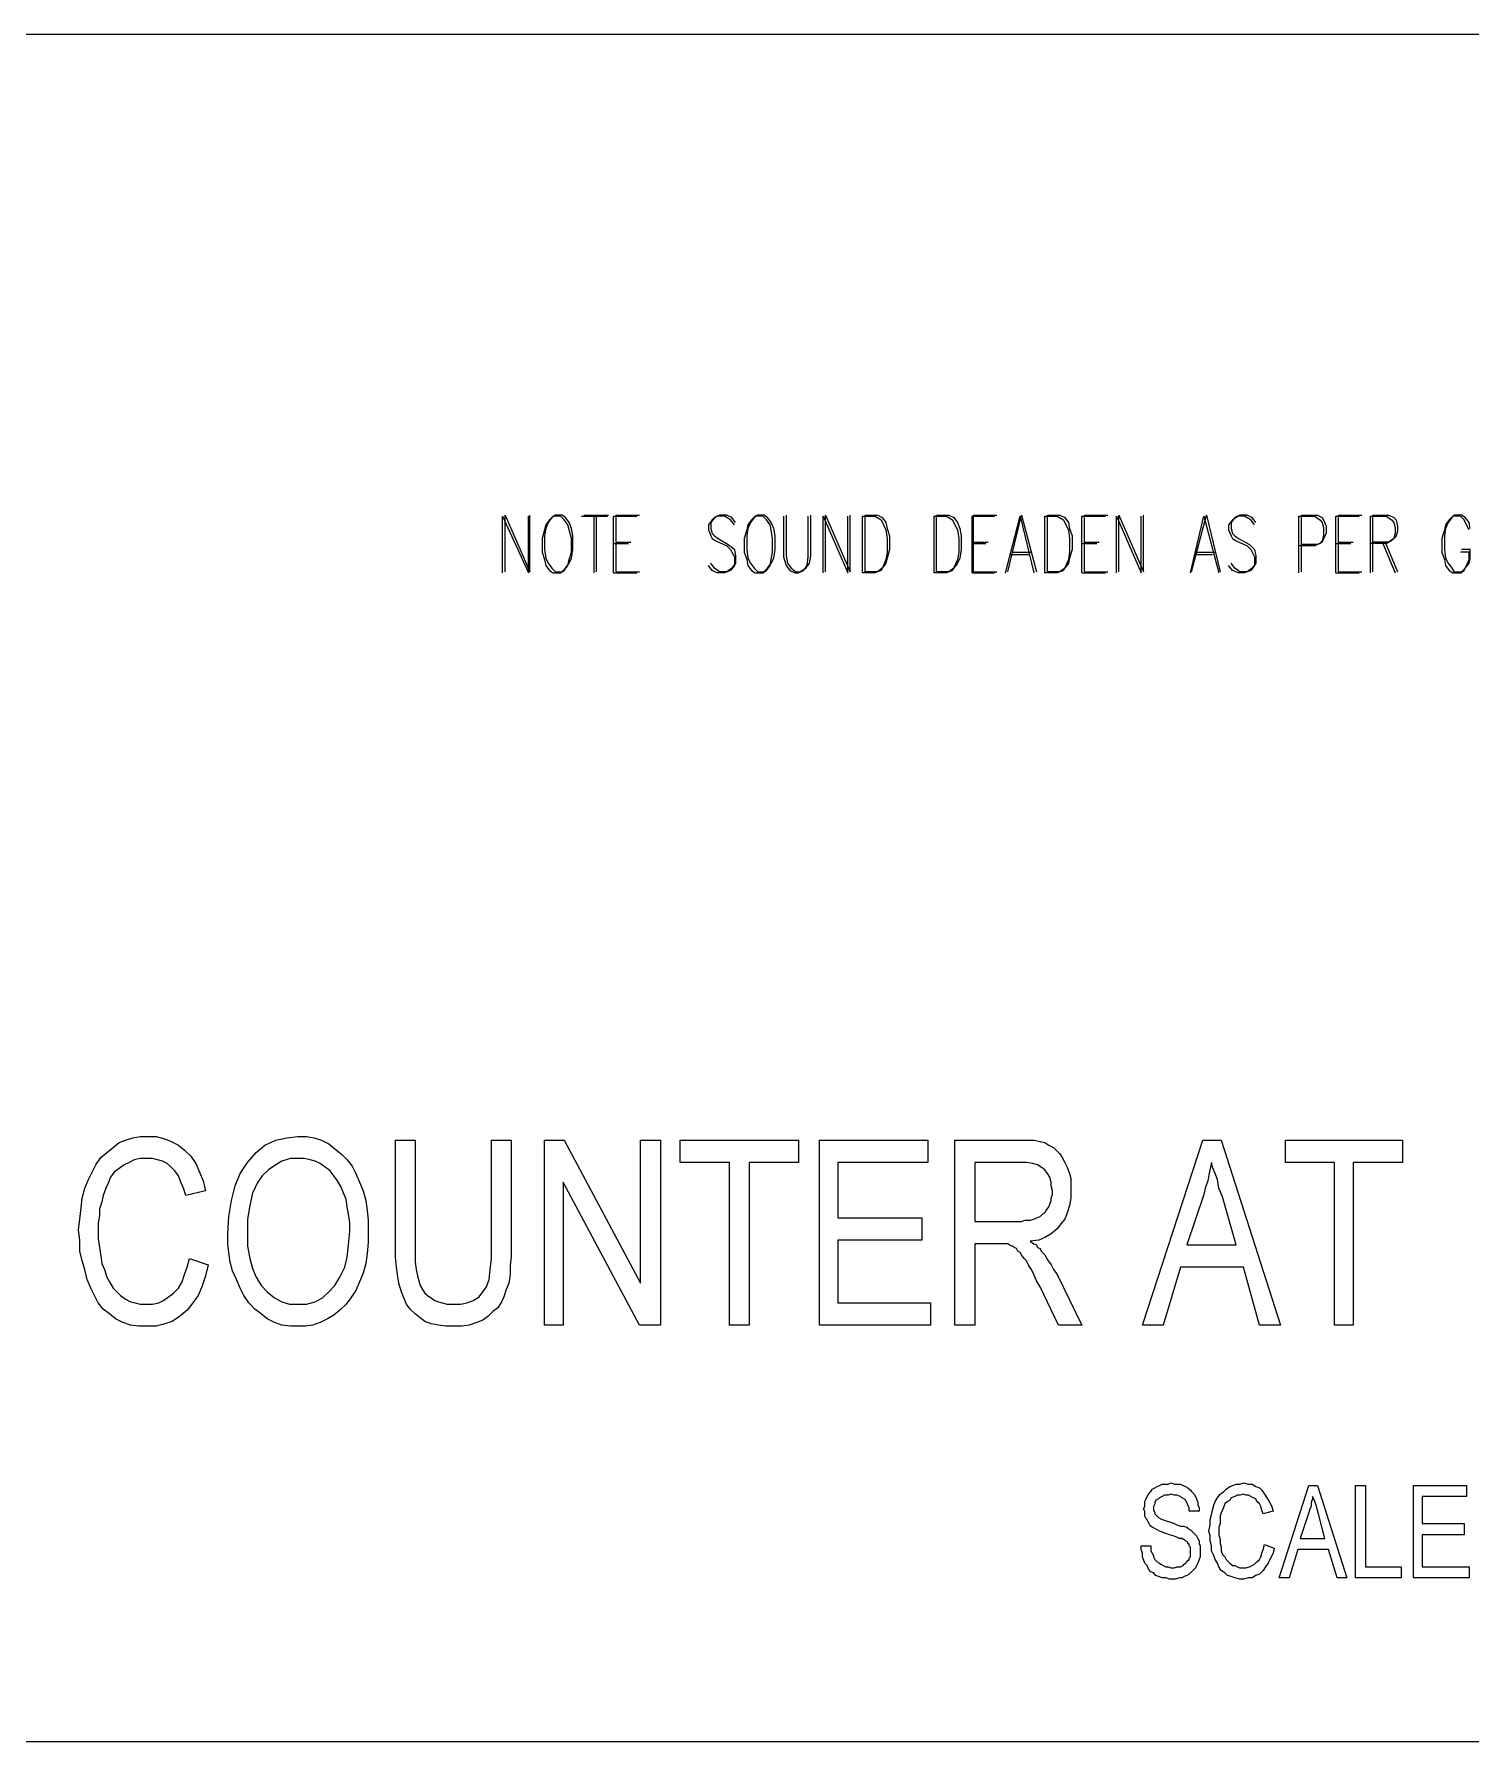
# Model space of a CAD drawing. Header units: metres. Extents: x 14 to 601, y -779 to -12.
# Drawn here: x 161.3 to 301.2, y -778.8 to -612.6 of the extents above; entities that cross this region are included whole.
import ezdxf

# ---------------------------------------------------------------- set-up
doc = ezdxf.new("R2010")
doc.units = ezdxf.units.M

msp = doc.modelspace()

# ---------------------------------------------------------------- linework, layer by layer
for p, q in [((84.4, -612.56), (539.92, -612.56)), ((206.92, -665), (206.92, -659.48)), ((206.92, -659.48), (209.44, -665)), ((207.16, -664.88), (207.16, -659.36)), ((207.16, -659.36), (209.56, -664.88)), ((209.44, -665), (209.44, -659.48)), ((209.56, -664.88), (209.56, -659.36)), ((211.72, -659.6), (211.36, -660.08)), ((211.84, -659.48), (211.48, -659.84)), ((212.08, -659.36), (211.72, -659.6)), ((212.56, -659.48), (211.84, -659.48)), ((212.68, -659.36), (212.08, -659.36)), ((212.92, -659.84), (212.56, -659.48)), ((213.04, -659.6), (212.68, -659.36)), ((213.4, -660.08), (213.04, -659.6)), ((214.6, -659.48), (217.12, -659.48)), ((214.84, -659.36), (217.24, -659.36)), ((215.8, -659.48), (215.8, -665)), ((216.04, -659.36), (216.04, -664.88)), ((217.72, -665), (217.72, -659.48)), ((217.72, -659.48), (220, -659.48)), ((217.96, -664.88), (217.96, -659.36)), ((217.96, -659.36), (220.24, -659.36)), ((227.56, -659.6), (227.2, -660.08)), ((227.8, -659.48), (227.32, -659.84)), ((228.04, -659.36), (227.56, -659.6)), ((228.52, -659.48), (227.8, -659.48)), ((228.76, -659.36), (228.04, -659.36)), ((229.12, -659.84), (228.52, -659.48)), ((229.24, -659.6), (228.76, -659.36)), ((229.6, -660.08), (229.24, -659.6)), ((231.4, -659.6), (231.04, -660.08)), ((231.52, -659.48), (231.16, -659.84)), ((231.76, -659.36), (231.4, -659.6)), ((232.24, -659.48), (231.52, -659.48)), ((232.36, -659.36), (231.76, -659.36)), ((232.6, -659.84), (232.24, -659.48)), ((232.72, -659.6), (232.36, -659.36)), ((233.08, -660.08), (232.72, -659.6)), ((234.28, -659.48), (234.28, -663.44)), ((234.52, -659.36), (234.52, -663.32)), ((236.68, -663.44), (236.68, -659.48)), ((236.92, -663.32), (236.92, -659.36)), ((238.12, -665), (238.12, -659.48)), ((238.12, -659.48), (240.52, -665)), ((238.36, -664.88), (238.36, -659.36)), ((238.36, -659.36), (240.76, -664.88)), ((240.52, -665), (240.52, -659.48)), ((240.76, -664.88), (240.76, -659.36)), ((241.96, -665), (241.96, -659.48)), ((241.96, -659.48), (243.16, -659.48)), ((242.2, -664.88), (242.2, -659.36)), ((242.2, -659.36), (243.4, -659.36)), ((243.16, -659.48), (243.76, -659.84)), ((243.4, -659.36), (243.88, -659.6)), ((243.88, -659.6), (244.24, -660.08)), ((248.92, -665), (248.92, -659.48)), ((248.92, -659.48), (250.12, -659.48)), ((249.16, -664.88), (249.16, -659.36)), ((249.16, -659.36), (250.36, -659.36)), ((250.12, -659.48), (250.72, -659.84)), ((250.36, -659.36), (250.84, -659.6)), ((250.84, -659.6), (251.2, -660.08)), ((252.64, -665), (252.64, -659.48)), ((252.64, -659.48), (254.8, -659.48)), ((252.76, -664.88), (252.76, -659.36)), ((252.76, -659.36), (255.04, -659.36)), ((255.88, -665), (257.32, -659.48)), ((256.12, -664.88), (257.44, -659.36)), ((257.32, -659.48), (258.64, -665)), ((257.44, -659.36), (258.88, -664.88)), ((259.72, -665), (259.72, -659.48)), ((259.72, -659.48), (260.92, -659.48)), ((259.96, -664.88), (259.96, -659.36)), ((259.96, -659.36), (261.16, -659.36)), ((260.92, -659.48), (261.52, -659.84)), ((261.16, -659.36), (261.64, -659.6)), ((261.64, -659.6), (262, -660.08)), ((263.32, -665), (263.32, -659.48)), ((263.32, -659.48), (265.6, -659.48)), ((263.56, -664.88), (263.56, -659.36)), ((263.56, -659.36), (265.84, -659.36)), ((266.68, -665), (266.68, -659.48)), ((266.68, -659.48), (269.08, -665)), ((266.92, -664.88), (266.92, -659.36)), ((266.92, -659.36), (269.32, -664.88)), ((269.08, -665), (269.08, -659.48)), ((269.32, -664.88), (269.32, -659.36)), ((273.88, -665), (275.2, -659.48)), ((274, -664.88), (275.44, -659.36)), ((275.2, -659.48), (276.64, -665)), ((275.44, -659.36), (276.76, -664.88)), ((278.2, -659.6), (277.84, -660.08)), ((278.56, -659.48), (277.96, -659.84)), ((278.68, -659.36), (278.2, -659.6)), ((279.16, -659.48), (278.56, -659.48)), ((279.4, -659.36), (278.68, -659.36)), ((279.76, -659.84), (279.16, -659.48)), ((279.88, -659.6), (279.4, -659.36)), ((280.24, -660.08), (279.88, -659.6)), ((284.44, -665), (284.44, -659.48)), ((284.44, -659.48), (286, -659.48)), ((284.68, -664.88), (284.68, -659.36)), ((284.68, -659.36), (286.24, -659.36)), ((286, -659.48), (286.48, -659.84)), ((286.24, -659.36), (286.72, -659.6)), ((286.72, -659.6), (286.84, -659.84)), ((288.04, -665), (288.04, -659.48)), ((288.04, -659.48), (290.32, -659.48)), ((288.28, -664.88), (288.28, -659.36)), ((288.28, -659.36), (290.56, -659.36)), ((291.4, -665), (291.4, -659.48)), ((291.4, -659.48), (292.96, -659.48)), ((291.64, -664.88), (291.64, -659.36)), ((291.64, -659.36), (293.2, -659.36)), ((292.96, -659.48), (293.44, -659.84)), ((293.2, -659.36), (293.68, -659.6)), ((293.68, -659.6), (293.92, -659.84)), ((299.32, -659.6), (298.96, -660.08)), ((299.44, -659.48), (299.08, -659.84)), ((299.56, -659.36), (299.32, -659.6)), ((300.16, -659.48), (299.44, -659.48)), ((300.28, -659.36), (299.56, -659.36)), ((300.52, -659.84), (300.16, -659.48)), ((300.64, -659.6), (300.28, -659.36)), ((301, -660.08), (300.64, -659.6)), ((211, -660.8), (210.76, -661.64)), ((211.12, -660.32), (211, -660.8)), ((211.12, -660.68), (211, -661.4)), ((211, -661.4), (211, -662.72)), ((211.48, -659.84), (211.12, -660.32)), ((211.36, -660.08), (211.12, -660.68)), ((213.28, -660.32), (212.92, -659.84)), ((213.4, -660.8), (213.28, -660.32)), ((213.64, -660.68), (213.4, -660.08)), ((213.64, -661.64), (213.4, -660.8)), ((213.76, -661.4), (213.64, -660.68)), ((213.76, -662.72), (213.76, -661.4)), ((227.32, -659.84), (226.96, -660.32)), ((226.96, -660.32), (226.96, -660.8)), ((226.96, -660.8), (227.2, -661.4)), ((227.2, -660.08), (227.2, -660.68)), ((227.2, -660.68), (227.32, -661.16)), ((227.2, -661.4), (227.32, -661.64)), ((227.32, -661.16), (227.56, -661.4)), ((227.56, -661.4), (227.92, -661.64)), ((229.48, -660.32), (229.12, -659.84)), ((230.68, -660.8), (230.44, -661.64)), ((230.8, -660.32), (230.68, -660.8)), ((230.8, -660.68), (230.68, -661.4)), ((230.68, -661.4), (230.68, -662.72)), ((231.16, -659.84), (230.8, -660.32)), ((231.04, -660.08), (230.8, -660.68)), ((232.96, -660.32), (232.6, -659.84)), ((233.08, -660.8), (232.96, -660.32)), ((233.32, -660.68), (233.08, -660.08)), ((233.2, -661.64), (233.08, -660.8)), ((233.44, -661.4), (233.32, -660.68)), ((233.44, -662.72), (233.44, -661.4)), ((243.76, -659.84), (244, -660.32)), ((244, -660.32), (244.24, -660.8)), ((244.24, -660.08), (244.36, -660.68)), ((244.24, -660.8), (244.36, -661.64)), ((244.36, -660.68), (244.6, -661.4)), ((244.6, -661.4), (244.6, -662.72)), ((250.72, -659.84), (250.96, -660.32)), ((250.96, -660.32), (251.2, -660.8)), ((251.2, -660.08), (251.44, -660.68)), ((251.2, -660.8), (251.32, -661.64)), ((251.44, -660.68), (251.56, -661.4)), ((251.56, -661.4), (251.56, -662.72)), ((261.52, -659.84), (261.76, -660.32)), ((261.76, -660.32), (262, -660.8)), ((262, -660.08), (262.12, -660.68)), ((262, -660.8), (262.12, -661.64)), ((262.12, -660.68), (262.36, -661.4)), ((262.36, -661.4), (262.36, -662.72)), ((277.96, -659.84), (277.6, -660.32)), ((277.6, -660.32), (277.6, -660.8)), ((277.6, -660.8), (277.84, -661.4)), ((277.84, -660.08), (277.84, -660.68)), ((277.84, -660.68), (277.96, -661.16)), ((277.84, -661.4), (277.96, -661.64)), ((277.96, -661.16), (278.2, -661.4)), ((278.2, -661.4), (278.56, -661.64)), ((280.12, -660.32), (279.76, -659.84)), ((286.48, -659.84), (286.72, -660.08)), ((286.72, -660.08), (286.84, -660.56)), ((286.84, -661.4), (286.72, -661.88)), ((286.84, -659.84), (287.08, -660.44)), ((286.84, -660.56), (286.84, -661.4)), ((287.08, -661.16), (286.84, -661.64)), ((287.08, -660.44), (287.08, -661.16)), ((293.44, -659.84), (293.68, -660.08)), ((293.68, -660.08), (293.8, -660.56)), ((293.8, -661.16), (293.68, -661.64)), ((293.92, -661.4), (293.68, -661.64)), ((293.8, -660.56), (293.8, -661.16)), ((293.92, -659.84), (294.04, -660.44)), ((294.04, -660.92), (293.92, -661.4)), ((294.04, -660.44), (294.04, -660.92)), ((298.6, -660.8), (298.36, -661.64)), ((298.72, -660.32), (298.6, -660.8)), ((298.72, -660.68), (298.6, -661.4)), ((298.6, -661.4), (298.6, -662.72)), ((299.08, -659.84), (298.72, -660.32)), ((298.96, -660.08), (298.72, -660.68)), ((300.76, -660.32), (300.52, -659.84)), ((301, -660.8), (300.76, -660.32)), ((301.12, -660.68), (301, -660.08)), ((210.76, -661.64), (210.76, -662.96)), ((210.76, -662.96), (211, -663.68)), ((211, -662.72), (211.12, -663.56)), ((213.4, -663.68), (213.64, -662.96)), ((213.64, -662.96), (213.64, -661.64)), ((213.64, -663.56), (213.76, -662.72)), ((217.72, -662.12), (219.16, -662.12)), ((217.96, -662), (219.4, -662)), ((227.32, -661.64), (227.68, -661.88)), ((227.68, -661.88), (228.76, -662.36)), ((227.92, -661.64), (228.88, -662.24)), ((228.76, -662.36), (229.12, -662.72)), ((228.88, -662.24), (229.24, -662.48)), ((229.12, -662.72), (229.24, -662.96)), ((229.24, -662.48), (229.48, -662.72)), ((229.24, -662.96), (229.48, -663.44)), ((229.48, -662.72), (229.6, -663.32)), ((230.44, -661.64), (230.44, -662.96)), ((230.44, -662.96), (230.68, -663.68)), ((230.68, -662.72), (230.8, -663.56)), ((233.08, -663.68), (233.2, -662.96)), ((233.2, -662.96), (233.2, -661.64)), ((233.32, -663.56), (233.44, -662.72)), ((244.36, -662.96), (244.24, -663.68)), ((244.36, -661.64), (244.36, -662.96)), ((244.6, -662.72), (244.36, -663.56)), ((251.32, -662.96), (251.2, -663.68)), ((251.32, -661.64), (251.32, -662.96)), ((251.56, -662.72), (251.44, -663.56)), ((252.64, -662.12), (253.96, -662.12)), ((252.76, -662), (254.2, -662)), ((256.6, -662.96), (258.4, -662.96)), ((262.12, -662.96), (262, -663.68)), ((262.12, -661.64), (262.12, -662.96)), ((262.36, -662.72), (262.12, -663.56)), ((263.32, -662.12), (264.76, -662.12)), ((263.56, -662), (265, -662)), ((274.48, -662.96), (276.28, -662.96)), ((277.96, -661.64), (278.32, -661.88)), ((278.32, -661.88), (279.4, -662.36)), ((278.56, -661.64), (279.64, -662.24)), ((279.4, -662.36), (279.76, -662.72)), ((279.64, -662.24), (279.88, -662.48)), ((279.76, -662.72), (279.88, -662.96)), ((279.88, -662.48), (280.12, -662.72)), ((279.88, -662.96), (280.12, -663.44)), ((280.12, -662.72), (280.24, -663.32)), ((286, -662.36), (284.44, -662.36)), ((286.24, -662.24), (284.68, -662.24)), ((286.48, -662.12), (286, -662.36)), ((286.72, -662), (286.24, -662.24)), ((286.72, -661.88), (286.48, -662.12)), ((286.84, -661.64), (286.72, -662)), ((288.04, -662.12), (289.48, -662.12)), ((288.28, -662), (289.72, -662)), ((292.96, -662.12), (291.4, -662.12)), ((293.2, -662), (291.64, -662)), ((292.6, -662.12), (293.8, -665)), ((292.84, -662), (294.04, -664.88)), ((293.44, -661.88), (292.96, -662.12)), ((293.68, -661.64), (293.2, -662)), ((293.68, -661.64), (293.44, -661.88)), ((298.36, -661.64), (298.36, -662.96)), ((298.36, -662.96), (298.6, -663.68)), ((298.6, -662.72), (298.72, -663.56)), ((301, -662.96), (300.16, -662.96)), ((301.12, -662.72), (300.28, -662.72)), ((301, -663.68), (301, -662.96)), ((301.12, -663.56), (301.12, -662.72)), ((211, -663.68), (211.12, -664.28)), ((211.12, -663.56), (211.36, -664.04)), ((211.12, -664.28), (211.48, -664.76)), ((211.36, -664.04), (211.72, -664.52)), ((211.48, -664.76), (211.84, -665)), ((211.72, -664.52), (212.08, -664.88)), ((212.56, -665), (212.92, -664.76)), ((212.68, -664.88), (213.04, -664.52)), ((212.92, -664.76), (213.28, -664.28)), ((213.04, -664.52), (213.4, -664.04)), ((213.28, -664.28), (213.4, -663.68)), ((213.4, -664.04), (213.64, -663.56)), ((227.32, -664.76), (226.96, -664.28)), ((227.56, -664.52), (227.2, -664.04)), ((227.8, -665), (227.32, -664.76)), ((228.04, -664.88), (227.56, -664.52)), ((229.12, -664.76), (228.52, -665)), ((229.24, -664.52), (228.76, -664.88)), ((229.48, -664.28), (229.12, -664.76)), ((229.6, -664.04), (229.24, -664.52)), ((229.48, -663.44), (229.48, -664.28)), ((229.6, -663.32), (229.6, -664.04)), ((230.68, -663.68), (230.8, -664.28)), ((230.8, -663.56), (231.04, -664.04)), ((230.8, -664.28), (231.16, -664.76)), ((231.04, -664.04), (231.4, -664.52)), ((231.16, -664.76), (231.52, -665)), ((231.4, -664.52), (231.76, -664.88)), ((232.24, -665), (232.6, -664.76)), ((232.36, -664.88), (232.72, -664.52)), ((232.6, -664.76), (232.96, -664.28)), ((232.72, -664.52), (233.08, -664.04)), ((232.96, -664.28), (233.08, -663.68)), ((233.08, -664.04), (233.32, -663.56)), ((234.28, -663.44), (234.52, -664.28)), ((234.52, -663.32), (234.64, -664.04)), ((234.52, -664.28), (234.88, -664.76)), ((234.64, -664.04), (235, -664.52)), ((234.88, -664.76), (235.36, -665)), ((235, -664.52), (235.48, -664.88)), ((235.72, -665), (236.2, -664.76)), ((235.84, -664.88), (236.44, -664.52)), ((236.2, -664.76), (236.56, -664.28)), ((236.44, -664.52), (236.8, -664.04)), ((236.56, -664.28), (236.68, -663.44)), ((236.8, -664.04), (236.92, -663.32)), ((243.76, -664.76), (243.16, -665)), ((243.88, -664.52), (243.4, -664.88)), ((244, -664.28), (243.76, -664.76)), ((244.24, -664.04), (243.88, -664.52)), ((244.24, -663.68), (244, -664.28)), ((244.36, -663.56), (244.24, -664.04)), ((250.72, -664.76), (250.12, -665)), ((250.84, -664.52), (250.36, -664.88)), ((250.96, -664.28), (250.72, -664.76)), ((251.2, -664.04), (250.84, -664.52)), ((251.2, -663.68), (250.96, -664.28)), ((251.44, -663.56), (251.2, -664.04)), ((256.36, -663.2), (258.16, -663.2)), ((261.52, -664.76), (260.92, -665)), ((261.64, -664.52), (261.16, -664.88)), ((261.76, -664.28), (261.52, -664.76)), ((262, -664.04), (261.64, -664.52)), ((262, -663.68), (261.76, -664.28)), ((262.12, -663.56), (262, -664.04)), ((274.36, -663.2), (276.04, -663.2)), ((277.96, -664.76), (277.6, -664.28)), ((278.2, -664.52), (277.84, -664.04)), ((278.56, -665), (277.96, -664.76)), ((278.68, -664.88), (278.2, -664.52)), ((279.76, -664.76), (279.16, -665)), ((279.88, -664.52), (279.4, -664.88)), ((280.12, -664.28), (279.76, -664.76)), ((280.24, -664.04), (279.88, -664.52)), ((280.12, -663.44), (280.12, -664.28)), ((280.24, -663.32), (280.24, -664.04)), ((298.6, -663.68), (298.72, -664.28)), ((298.72, -663.56), (298.96, -664.04)), ((298.72, -664.28), (299.08, -664.76)), ((298.96, -664.04), (299.32, -664.52)), ((299.08, -664.76), (299.44, -665)), ((299.32, -664.52), (299.56, -664.88)), ((300.16, -665), (300.52, -664.76)), ((300.28, -664.88), (300.64, -664.52)), ((300.52, -664.76), (300.76, -664.28)), ((300.64, -664.52), (301, -664.04)), ((300.76, -664.28), (301, -663.68)), ((301, -664.04), (301.12, -663.56)), ((211.84, -665), (212.56, -665)), ((212.08, -664.88), (212.68, -664.88)), ((217.72, -665), (220, -665)), ((217.96, -664.88), (220.24, -664.88)), ((228.52, -665), (227.8, -665)), ((228.76, -664.88), (228.04, -664.88)), ((231.52, -665), (232.24, -665)), ((231.76, -664.88), (232.36, -664.88)), ((235.36, -665), (235.72, -665)), ((235.48, -664.88), (235.84, -664.88)), ((243.16, -665), (241.96, -665)), ((243.4, -664.88), (242.2, -664.88)), ((250.12, -665), (248.92, -665)), ((250.36, -664.88), (249.16, -664.88)), ((252.64, -665), (254.8, -665)), ((252.76, -664.88), (255.04, -664.88)), ((260.92, -665), (259.72, -665)), ((261.16, -664.88), (259.96, -664.88)), ((263.32, -665), (265.6, -665)), ((263.56, -664.88), (265.84, -664.88)), ((279.16, -665), (278.56, -665)), ((279.4, -664.88), (278.68, -664.88)), ((288.04, -665), (290.32, -665)), ((288.28, -664.88), (290.56, -664.88)), ((299.44, -665), (300.16, -665)), ((299.56, -664.88), (300.28, -664.88)), ((168.4, -721.4), (169, -720.92)), ((169, -720.92), (169.6, -720.44)), ((169.6, -720.44), (170.2, -720.2)), ((170.2, -720.2), (170.92, -719.96)), ((170.92, -719.96), (171.64, -719.84)), ((171.64, -719.84), (172.36, -719.84)), ((172.36, -719.84), (173.2, -719.84)), ((173.2, -719.84), (174.04, -720.08)), ((174.04, -720.08), (174.64, -720.32)), ((174.64, -720.32), (175.36, -720.68)), ((175.36, -720.68), (175.96, -721.16)), ((175.96, -721.16), (176.56, -721.76)), ((182.92, -721.4), (183.76, -720.68)), ((183.76, -720.68), (184.84, -720.2)), ((184.84, -720.2), (185.92, -719.96)), ((185.92, -719.96), (187, -719.84)), ((187, -719.84), (187.84, -719.84)), ((187.84, -719.84), (188.56, -719.96)), ((188.56, -719.96), (189.28, -720.2)), ((189.28, -720.2), (190, -720.56)), ((190, -720.56), (190.6, -721.04)), ((190.6, -721.04), (191.2, -721.52)), ((196.48, -730.52), (196.48, -720.2)), ((196.48, -720.2), (198.4, -720.2)), ((198.4, -720.2), (198.4, -730.52)), ((205.84, -720.2), (207.76, -720.2)), ((205.84, -730.52), (205.84, -720.2)), ((207.76, -720.2), (207.76, -730.52)), ((211, -738.2), (211, -720.2)), ((211, -720.2), (212.92, -720.2)), ((212.92, -720.2), (220.36, -734.12)), ((220.36, -734.12), (220.36, -720.2)), ((220.36, -720.2), (222.28, -720.2)), ((222.28, -720.2), (222.28, -738.2)), ((224.2, -722.36), (224.2, -720.2)), ((224.2, -720.2), (235.72, -720.2)), ((235.72, -720.2), (235.72, -722.36)), ((237.76, -738.2), (237.76, -720.2)), ((237.76, -720.2), (248.32, -720.2)), ((248.32, -720.2), (248.32, -722.36)), ((250.96, -738.2), (250.96, -720.2)), ((250.96, -720.2), (257.32, -720.2)), ((257.32, -720.2), (258.04, -720.2)), ((258.04, -720.2), (258.64, -720.2)), ((258.64, -720.2), (259.24, -720.32)), ((259.24, -720.32), (259.72, -720.44)), ((259.72, -720.44), (260.08, -720.68)), ((260.08, -720.68), (260.56, -720.92)), ((260.56, -720.92), (260.8, -721.16)), ((260.8, -721.16), (261.16, -721.52)), ((269.2, -738.2), (275.08, -720.2)), ((275.08, -720.2), (276.88, -720.2)), ((276.88, -720.2), (282.64, -738.2)), ((283.12, -722.36), (283.12, -720.2)), ((283.12, -720.2), (294.52, -720.2)), ((294.52, -720.2), (294.52, -722.36)), ((166.96, -723.32), (167.32, -722.6)), ((167.32, -722.6), (167.8, -721.88)), ((167.8, -721.88), (168.4, -721.4)), ((169.6, -722.96), (169.12, -723.32)), ((170.08, -722.6), (169.6, -722.96)), ((170.56, -722.36), (170.08, -722.6)), ((171.04, -722.12), (170.56, -722.36)), ((171.64, -722), (171.04, -722.12)), ((172.36, -722), (171.64, -722)), ((172.84, -722), (172.36, -722)), ((173.32, -722.12), (172.84, -722)), ((173.8, -722.24), (173.32, -722.12)), ((174.28, -722.48), (173.8, -722.24)), ((174.64, -722.84), (174.28, -722.48)), ((175, -723.2), (174.64, -722.84)), ((176.56, -721.76), (177.04, -722.48)), ((177.04, -722.48), (177.4, -723.32)), ((181.36, -723.44), (182.08, -722.36)), ((182.08, -722.36), (182.92, -721.4)), ((184.84, -722.6), (184.12, -723.08)), ((185.44, -722.24), (184.84, -722.6)), ((186.28, -722), (185.44, -722.24)), ((187, -722), (186.28, -722)), ((187.6, -722), (187, -722)), ((188.2, -722.12), (187.6, -722)), ((188.68, -722.24), (188.2, -722.12)), ((189.16, -722.48), (188.68, -722.24)), ((189.64, -722.84), (189.16, -722.48)), ((190.12, -723.2), (189.64, -722.84)), ((191.2, -721.52), (191.8, -722.12)), ((191.8, -722.12), (192.28, -722.72)), ((192.28, -722.72), (192.64, -723.44)), ((229, -722.36), (224.2, -722.36)), ((229, -738.2), (229, -722.36)), ((235.72, -722.36), (230.92, -722.36)), ((230.92, -722.36), (230.92, -738.2)), ((248.32, -722.36), (239.56, -722.36)), ((239.56, -722.36), (239.56, -727.76)), ((257.32, -722.36), (252.88, -722.36)), ((252.88, -722.36), (252.88, -728.12)), ((257.92, -722.36), (257.32, -722.36)), ((258.52, -722.48), (257.92, -722.36)), ((259, -722.6), (258.52, -722.48)), ((259.36, -722.84), (259, -722.6)), ((259.72, -723.08), (259.36, -722.84)), ((261.16, -721.52), (261.4, -721.88)), ((261.4, -721.88), (261.64, -722.36)), ((261.64, -722.36), (261.88, -722.84)), ((261.88, -722.84), (262.12, -723.44)), ((275.8, -722.96), (275.68, -723.56)), ((275.92, -722.36), (275.8, -722.96)), ((276.04, -722.84), (275.92, -722.36)), ((276.28, -723.44), (276.04, -722.84)), ((287.92, -722.36), (283.12, -722.36)), ((287.92, -738.2), (287.92, -722.36)), ((294.52, -722.36), (289.72, -722.36)), ((289.72, -722.36), (289.72, -738.2)), ((166.24, -724.88), (166.6, -724.04)), ((166.6, -724.04), (166.96, -723.32)), ((168.52, -724.4), (168.28, -724.88)), ((168.76, -723.8), (168.52, -724.4)), ((169.12, -723.32), (168.76, -723.8)), ((175.36, -723.68), (175, -723.2)), ((175.6, -724.28), (175.36, -723.68)), ((175.84, -724.88), (175.6, -724.28)), ((177.4, -723.32), (177.76, -724.16)), ((177.76, -724.16), (178, -725.12)), ((180.88, -724.64), (181.36, -723.44)), ((183.04, -724.4), (182.56, -725.36)), ((183.52, -723.68), (183.04, -724.4)), ((184.12, -723.08), (183.52, -723.68)), ((190.48, -723.68), (190.12, -723.2)), ((190.84, -724.16), (190.48, -723.68)), ((191.2, -724.76), (190.84, -724.16)), ((192.64, -723.44), (193, -724.28)), ((193, -724.28), (193.36, -725.12)), ((220.24, -738.2), (212.8, -724.28)), ((212.8, -724.28), (212.8, -738.2)), ((259.96, -723.44), (259.72, -723.08)), ((260.2, -723.8), (259.96, -723.44)), ((260.32, -724.28), (260.2, -723.8)), ((260.32, -724.64), (260.32, -724.28)), ((262.12, -723.44), (262.24, -723.92)), ((262.24, -723.92), (262.24, -724.52)), ((262.24, -724.52), (262.24, -725.12)), ((275.56, -724.16), (275.32, -724.88)), ((275.68, -723.56), (275.56, -724.16)), ((276.52, -724.04), (276.28, -723.44)), ((276.64, -724.88), (276.52, -724.04)), ((165.88, -726.8), (166, -725.84)), ((166, -725.84), (166.24, -724.88)), ((167.92, -726.2), (167.68, -726.92)), ((168.04, -725.6), (167.92, -726.2)), ((168.28, -724.88), (168.04, -725.6)), ((176.08, -725.6), (175.84, -724.88)), ((178, -725.12), (176.08, -725.6)), ((180.28, -727.64), (180.52, -726.08)), ((180.52, -726.08), (180.88, -724.64)), ((182.56, -725.36), (182.32, -726.56)), ((191.44, -725.36), (191.2, -724.76)), ((191.68, -725.96), (191.44, -725.36)), ((191.8, -726.68), (191.68, -725.96)), ((193.36, -725.12), (193.6, -726.08)), ((193.6, -726.08), (193.72, -727.04)), ((260.2, -726.44), (260.32, -726.08)), ((260.44, -725.12), (260.32, -724.64)), ((260.32, -725.84), (260.44, -725.48)), ((260.32, -726.08), (260.32, -725.84)), ((260.44, -725.48), (260.44, -725.12)), ((262.24, -725.84), (262.12, -726.56)), ((262.24, -725.12), (262.24, -725.84)), ((275.2, -725.48), (273.52, -730.4)), ((275.32, -724.88), (275.2, -725.48)), ((277, -725.72), (276.64, -724.88)), ((278.32, -730.4), (277, -725.72)), ((165.64, -728.96), (165.76, -727.88)), ((165.76, -727.88), (165.88, -726.8)), ((167.68, -727.52), (167.56, -728.24)), ((167.68, -726.92), (167.68, -727.52)), ((180.16, -729.32), (180.28, -727.64)), ((182.32, -726.56), (182.08, -727.88)), ((182.08, -727.88), (182.08, -729.32)), ((191.92, -727.4), (191.8, -726.68)), ((192.04, -728.24), (191.92, -727.4)), ((193.72, -727.04), (193.84, -728)), ((239.56, -727.76), (247.72, -727.76)), ((247.72, -727.76), (247.72, -729.92)), ((258.28, -728), (258.64, -727.88)), ((258.64, -727.88), (258.88, -727.76)), ((258.88, -727.76), (259.24, -727.64)), ((259.24, -727.64), (259.48, -727.4)), ((259.48, -727.4), (259.72, -727.28)), ((259.72, -727.28), (259.84, -727.04)), ((259.84, -727.04), (260.08, -726.68)), ((260.08, -726.68), (260.2, -726.44)), ((261.64, -727.88), (261.28, -728.36)), ((261.88, -727.28), (261.64, -727.88)), ((262.12, -726.56), (261.88, -727.28)), ((165.76, -729.92), (165.64, -728.96)), ((167.56, -728.24), (167.56, -728.96)), ((167.56, -728.96), (167.56, -729.8)), ((180.16, -730.28), (180.16, -729.32)), ((182.08, -729.32), (182.08, -730.52)), ((191.92, -730.4), (192.04, -729.08)), ((192.04, -729.08), (192.04, -728.24)), ((193.84, -728), (193.84, -729.08)), ((193.84, -729.08), (193.84, -730.16)), ((252.88, -728.12), (256.84, -728.12)), ((256.84, -728.12), (257.44, -728.12)), ((257.44, -728.12), (257.8, -728)), ((257.8, -728), (258.28, -728)), ((260.32, -729.32), (259.72, -729.68)), ((260.92, -728.84), (260.32, -729.32)), ((261.28, -728.36), (260.92, -728.84)), ((165.76, -731), (165.76, -729.92)), ((166, -731.96), (165.76, -731)), ((167.56, -729.8), (167.68, -730.64)), ((167.68, -730.64), (167.8, -731.48)), ((180.28, -731.12), (180.16, -730.28)), ((180.4, -732.08), (180.28, -731.12)), ((182.08, -730.52), (182.32, -731.72)), ((191.8, -731.6), (191.92, -730.4)), ((193.72, -731.24), (193.6, -732.2)), ((193.84, -730.16), (193.72, -731.24)), ((196.48, -731.6), (196.48, -730.52)), ((198.4, -730.52), (198.4, -731.36)), ((205.84, -731.72), (205.84, -730.52)), ((207.76, -730.52), (207.76, -731.48)), ((247.72, -729.92), (239.56, -729.92)), ((239.56, -729.92), (239.56, -736.04)), ((255.04, -730.28), (252.88, -730.28)), ((252.88, -730.28), (252.88, -738.2)), ((255.28, -730.28), (255.04, -730.28)), ((255.52, -730.28), (255.28, -730.28)), ((255.76, -730.28), (255.52, -730.28)), ((256, -730.28), (255.76, -730.28)), ((256.12, -730.28), (256, -730.28)), ((256.24, -730.4), (256.12, -730.28)), ((256.48, -730.52), (256.24, -730.4)), ((256.6, -730.52), (256.48, -730.52)), ((256.72, -730.64), (256.6, -730.52)), ((256.96, -730.76), (256.72, -730.64)), ((257.08, -731), (256.96, -730.76)), ((257.32, -731.12), (257.08, -731)), ((257.44, -731.36), (257.32, -731.12)), ((259.12, -729.92), (258.28, -730.04)), ((258.28, -730.04), (258.64, -730.28)), ((258.64, -730.28), (258.88, -730.4)), ((258.88, -730.4), (259, -730.64)), ((259, -730.64), (259.24, -730.76)), ((259.72, -729.68), (259.12, -729.92)), ((259.24, -730.76), (259.36, -731)), ((259.36, -731), (259.72, -731.36)), ((273.52, -730.4), (278.32, -730.4)), ((166.24, -732.8), (166, -731.96)), ((166.48, -733.76), (166.24, -732.8)), ((167.8, -731.48), (167.92, -732.2)), ((167.92, -732.2), (168.16, -732.8)), ((168.16, -732.8), (168.4, -733.52)), ((175.96, -733.28), (176.2, -732.56)), ((176.2, -732.56), (176.44, -731.72)), ((176.44, -731.72), (178.24, -732.32)), ((178.24, -732.32), (178, -733.4)), ((180.64, -732.92), (180.4, -732.08)), ((181, -733.76), (180.64, -732.92)), ((182.32, -731.72), (182.56, -732.68)), ((182.56, -732.68), (182.92, -733.52)), ((191.08, -733.52), (191.56, -732.56)), ((191.56, -732.56), (191.8, -731.6)), ((193.6, -732.2), (193.36, -733.16)), ((196.6, -732.56), (196.48, -731.6)), ((196.72, -733.52), (196.6, -732.56)), ((198.4, -731.36), (198.4, -732.08)), ((198.4, -732.08), (198.52, -732.8)), ((198.52, -732.8), (198.64, -733.4)), ((205.6, -733.76), (205.72, -732.8)), ((205.72, -732.8), (205.84, -731.72)), ((207.76, -731.48), (207.64, -732.44)), ((207.64, -732.44), (207.64, -733.28)), ((257.68, -731.72), (257.44, -731.36)), ((257.92, -731.96), (257.68, -731.72)), ((258.16, -732.44), (257.92, -731.96)), ((258.4, -732.8), (258.16, -732.44)), ((258.64, -733.28), (258.4, -732.8)), ((259.72, -731.36), (259.96, -731.84)), ((259.96, -731.84), (260.32, -732.32)), ((260.32, -732.32), (260.56, -732.8)), ((260.56, -732.8), (260.92, -733.28)), ((272.92, -732.56), (271.24, -738.2)), ((279.04, -732.56), (272.92, -732.56)), ((280.6, -738.2), (279.04, -732.56)), ((166.84, -734.6), (166.48, -733.76)), ((167.2, -735.32), (166.84, -734.6)), ((168.4, -733.52), (168.64, -734)), ((168.64, -734), (169, -734.6)), ((169, -734.6), (169.36, -734.96)), ((174.88, -735.08), (175.36, -734.6)), ((175.36, -734.6), (175.72, -734)), ((175.72, -734), (175.96, -733.28)), ((177.64, -734.48), (177.28, -735.32)), ((178, -733.4), (177.64, -734.48)), ((181.36, -734.6), (181, -733.76)), ((181.72, -735.32), (181.36, -734.6)), ((182.92, -733.52), (183.4, -734.36)), ((183.4, -734.36), (184, -734.96)), ((190, -734.96), (190.6, -734.36)), ((190.6, -734.36), (191.08, -733.52)), ((193, -734), (192.64, -734.84)), ((193.36, -733.16), (193, -734)), ((196.84, -734.24), (196.72, -733.52)), ((197.08, -734.96), (196.84, -734.24)), ((198.64, -733.4), (198.76, -733.88)), ((198.76, -733.88), (198.88, -734.36)), ((198.88, -734.36), (199.12, -734.72)), ((205, -734.96), (205.36, -734.48)), ((205.36, -734.48), (205.6, -733.76)), ((207.52, -734.12), (207.28, -734.72)), ((207.64, -733.28), (207.52, -734.12)), ((258.88, -733.88), (258.64, -733.28)), ((259.24, -734.48), (258.88, -733.88)), ((261.04, -738.2), (259.24, -734.48)), ((260.92, -733.28), (263.32, -738.2)), ((167.56, -736.04), (167.2, -735.32)), ((168.04, -736.64), (167.56, -736.04)), ((169.36, -734.96), (169.72, -735.32)), ((169.72, -735.32), (170.2, -735.68)), ((170.2, -735.68), (170.68, -735.92)), ((170.68, -735.92), (171.16, -736.04)), ((171.16, -736.04), (171.64, -736.16)), ((171.64, -736.16), (172.24, -736.16)), ((172.24, -736.16), (172.84, -736.16)), ((172.84, -736.16), (173.44, -736.04)), ((173.44, -736.04), (173.92, -735.8)), ((173.92, -735.8), (174.4, -735.44)), ((174.4, -735.44), (174.88, -735.08)), ((176.68, -736.16), (176.2, -736.76)), ((177.28, -735.32), (176.68, -736.16)), ((182.2, -736.04), (181.72, -735.32)), ((182.8, -736.64), (182.2, -736.04)), ((184, -734.96), (184.72, -735.56)), ((184.72, -735.56), (185.44, -735.92)), ((185.44, -735.92), (186.16, -736.16)), ((186.16, -736.16), (187, -736.16)), ((187, -736.16), (187.84, -736.16)), ((187.84, -736.16), (188.68, -735.92)), ((188.68, -735.92), (189.4, -735.56)), ((189.4, -735.56), (190, -734.96)), ((191.68, -736.16), (191.08, -736.76)), ((192.16, -735.56), (191.68, -736.16)), ((192.64, -734.84), (192.16, -735.56)), ((197.32, -735.56), (197.08, -734.96)), ((197.56, -736.16), (197.32, -735.56)), ((197.92, -736.64), (197.56, -736.16)), ((199.12, -734.72), (199.36, -735.08)), ((199.36, -735.08), (199.6, -735.32)), ((199.6, -735.32), (199.96, -735.56)), ((199.96, -735.56), (200.32, -735.8)), ((200.32, -735.8), (200.68, -735.92)), ((200.68, -735.92), (201.04, -736.04)), ((201.04, -736.04), (201.52, -736.16)), ((201.52, -736.16), (202, -736.16)), ((202, -736.16), (202.84, -736.16)), ((202.84, -736.16), (203.44, -736.04)), ((203.44, -736.04), (204.04, -735.8)), ((204.04, -735.8), (204.64, -735.44)), ((204.64, -735.44), (205, -734.96)), ((206.8, -735.92), (206.44, -736.52)), ((207.04, -735.44), (206.8, -735.92)), ((207.28, -734.72), (207.04, -735.44)), ((239.56, -736.04), (248.56, -736.04)), ((248.56, -736.04), (248.56, -738.2)), ((168.64, -737.12), (168.04, -736.64)), ((169.24, -737.6), (168.64, -737.12)), ((169.96, -737.96), (169.24, -737.6)), ((174.76, -737.84), (174.04, -738.08)), ((175.48, -737.36), (174.76, -737.84)), ((176.2, -736.76), (175.48, -737.36)), ((183.4, -737.12), (182.8, -736.64)), ((184, -737.6), (183.4, -737.12)), ((184.72, -737.96), (184, -737.6)), ((189.88, -737.6), (189.16, -737.96)), ((190.48, -737.24), (189.88, -737.6)), ((191.08, -736.76), (190.48, -737.24)), ((198.4, -737.12), (197.92, -736.64)), ((198.88, -737.48), (198.4, -737.12)), ((199.36, -737.84), (198.88, -737.48)), ((199.96, -738.08), (199.36, -737.84)), ((205, -737.72), (204.4, -737.96)), ((205.48, -737.36), (205, -737.72)), ((205.96, -736.88), (205.48, -737.36)), ((206.44, -736.52), (205.96, -736.88)), ((170.68, -738.2), (169.96, -737.96)), ((171.52, -738.32), (170.68, -738.2)), ((172.36, -738.32), (171.52, -738.32)), ((173.2, -738.32), (172.36, -738.32)), ((174.04, -738.08), (173.2, -738.32)), ((185.44, -738.2), (184.72, -737.96)), ((186.28, -738.32), (185.44, -738.2)), ((187, -738.32), (186.28, -738.32)), ((187.72, -738.32), (187, -738.32)), ((188.44, -738.2), (187.72, -738.32)), ((189.16, -737.96), (188.44, -738.2)), ((200.68, -738.2), (199.96, -738.08)), ((201.4, -738.32), (200.68, -738.2)), ((202.12, -738.32), (201.4, -738.32)), ((202.96, -738.32), (202.12, -738.32)), ((203.68, -738.2), (202.96, -738.32)), ((204.4, -737.96), (203.68, -738.2)), ((212.8, -738.2), (211, -738.2)), ((222.28, -738.2), (220.24, -738.2)), ((230.92, -738.2), (229, -738.2)), ((248.56, -738.2), (237.76, -738.2)), ((252.88, -738.2), (250.96, -738.2)), ((263.32, -738.2), (261.04, -738.2)), ((271.24, -738.2), (269.2, -738.2)), ((282.64, -738.2), (280.6, -738.2)), ((289.72, -738.2), (287.92, -738.2)), ((269.8, -754.64), (270.04, -754.4)), ((270.04, -754.4), (270.16, -754.16)), ((270.16, -754.16), (270.4, -754.04)), ((270.4, -754.04), (270.64, -753.92)), ((270.64, -753.92), (270.88, -753.8)), ((270.88, -753.8), (271.12, -753.68)), ((271.12, -753.68), (271.36, -753.68)), ((271.36, -753.68), (271.72, -753.68)), ((271.72, -753.68), (271.96, -753.56)), ((271.96, -753.56), (272.32, -753.68)), ((272.32, -753.68), (272.56, -753.68)), ((272.56, -753.68), (272.92, -753.68)), ((272.92, -753.68), (273.16, -753.8)), ((273.16, -753.8), (273.4, -753.92)), ((273.4, -753.92), (273.64, -754.04)), ((273.64, -754.04), (273.88, -754.28)), ((273.88, -754.28), (274, -754.4)), ((274, -754.4), (274.24, -754.64)), ((276.76, -754.64), (277.12, -754.4)), ((277.12, -754.4), (277.36, -754.16)), ((277.36, -754.16), (277.72, -753.92)), ((277.72, -753.92), (277.96, -753.8)), ((277.96, -753.8), (278.32, -753.68)), ((278.32, -753.68), (278.68, -753.68)), ((278.68, -753.68), (279.04, -753.56)), ((279.04, -753.56), (279.52, -753.68)), ((279.52, -753.68), (279.88, -753.68)), ((279.88, -753.68), (280.24, -753.92)), ((280.24, -753.92), (280.6, -754.04)), ((280.6, -754.04), (280.84, -754.28)), ((280.84, -754.28), (281.08, -754.64)), ((282.52, -762.8), (285.4, -753.8)), ((285.4, -753.8), (286.24, -753.8)), ((286.24, -753.8), (289.12, -762.8)), ((289.96, -762.8), (289.96, -753.8)), ((289.96, -753.8), (290.92, -753.8)), ((290.92, -753.8), (290.92, -761.72)), ((295.6, -762.8), (295.6, -753.8)), ((295.6, -753.8), (300.76, -753.8)), ((300.76, -753.8), (300.76, -754.88)), ((269.32, -756.08), (269.44, -755.84)), ((269.44, -756.32), (269.32, -756.08)), ((269.44, -755.36), (269.56, -755.12)), ((269.44, -755.6), (269.44, -755.36)), ((269.44, -755.84), (269.44, -755.6)), ((269.56, -755.12), (269.68, -754.88)), ((269.68, -754.88), (269.8, -754.64)), ((270.4, -755.6), (270.28, -755.84)), ((270.28, -755.84), (270.28, -756.08)), ((270.28, -756.08), (270.28, -756.2)), ((270.28, -756.2), (270.4, -756.44)), ((270.52, -755.24), (270.4, -755.48)), ((270.4, -755.48), (270.4, -755.6)), ((270.76, -755.12), (270.52, -755.24)), ((270.88, -755), (270.76, -755.12)), ((271.12, -754.88), (270.88, -755)), ((271.36, -754.76), (271.12, -754.88)), ((271.72, -754.76), (271.36, -754.76)), ((271.96, -754.64), (271.72, -754.76)), ((272.32, -754.76), (271.96, -754.64)), ((272.56, -754.76), (272.32, -754.76)), ((272.92, -754.88), (272.56, -754.76)), ((273.04, -755), (272.92, -754.88)), ((273.28, -755.12), (273.04, -755)), ((273.4, -755.24), (273.28, -755.12)), ((273.52, -755.48), (273.4, -755.24)), ((273.64, -755.72), (273.52, -755.48)), ((273.76, -755.96), (273.64, -755.72)), ((273.76, -756.32), (273.76, -755.96)), ((274.24, -754.64), (274.36, -754.88)), ((274.36, -754.88), (274.48, -755.12)), ((274.48, -755.12), (274.6, -755.48)), ((274.6, -755.48), (274.6, -755.72)), ((274.6, -755.72), (274.72, -755.96)), ((274.72, -755.96), (274.72, -756.32)), ((275.92, -756.68), (276.04, -756.2)), ((276.04, -756.2), (276.16, -755.72)), ((276.16, -755.72), (276.28, -755.36)), ((276.28, -755.36), (276.52, -755)), ((276.52, -755), (276.76, -754.64)), ((277, -756.2), (276.88, -756.44)), ((277.12, -755.84), (277, -756.2)), ((277.24, -755.6), (277.12, -755.84)), ((277.48, -755.36), (277.24, -755.6)), ((277.72, -755.24), (277.48, -755.36)), ((277.84, -755), (277.72, -755.24)), ((278.2, -754.88), (277.84, -755)), ((278.44, -754.76), (278.2, -754.88)), ((278.68, -754.76), (278.44, -754.76)), ((279.04, -754.64), (278.68, -754.76)), ((279.28, -754.76), (279.04, -754.64)), ((279.52, -754.76), (279.28, -754.76)), ((279.76, -754.88), (279.52, -754.76)), ((280, -755), (279.76, -754.88)), ((280.24, -755.12), (280, -755)), ((280.36, -755.36), (280.24, -755.12)), ((280.6, -755.6), (280.36, -755.36)), ((280.72, -755.84), (280.6, -755.6)), ((280.84, -756.2), (280.72, -755.84)), ((280.96, -756.56), (280.84, -756.2)), ((281.08, -754.64), (281.32, -755)), ((281.32, -755), (281.56, -755.36)), ((281.56, -755.36), (281.8, -755.84)), ((281.8, -755.84), (281.92, -756.32)), ((285.52, -756.08), (285.4, -756.44)), ((285.64, -755.84), (285.52, -756.08)), ((285.76, -755.12), (285.64, -755.48)), ((285.64, -755.48), (285.64, -755.84)), ((285.88, -755.12), (285.76, -754.88)), ((285.76, -754.88), (285.76, -755.12)), ((286, -755.36), (285.88, -755.12)), ((286.12, -755.72), (286, -755.36)), ((286.24, -756.2), (286.12, -755.72)), ((286.36, -756.56), (286.24, -756.2)), ((300.76, -754.88), (296.44, -754.88)), ((296.44, -754.88), (296.44, -757.52)), ((269.44, -756.56), (269.44, -756.32)), ((269.44, -756.8), (269.44, -756.56)), ((269.56, -757.04), (269.44, -756.8)), ((269.68, -757.16), (269.56, -757.04)), ((269.8, -757.4), (269.68, -757.16)), ((269.92, -757.64), (269.8, -757.4)), ((270.04, -757.76), (269.92, -757.64)), ((270.16, -757.88), (270.04, -757.76)), ((270.4, -756.44), (270.4, -756.56)), ((270.4, -756.56), (270.52, -756.68)), ((270.52, -756.68), (270.64, -756.8)), ((270.64, -756.8), (270.76, -756.92)), ((270.76, -756.92), (271, -757.04)), ((271, -757.04), (271.24, -757.16)), ((271.24, -757.16), (271.6, -757.28)), ((271.6, -757.28), (272.08, -757.4)), ((272.08, -757.4), (272.56, -757.64)), ((272.56, -757.64), (272.92, -757.76)), ((272.92, -757.76), (273.16, -757.76)), ((273.16, -757.76), (273.52, -757.88)), ((274.72, -756.32), (273.76, -756.32)), ((275.68, -758.24), (275.8, -757.64)), ((275.8, -757.16), (275.92, -756.68)), ((275.8, -757.64), (275.8, -757.16)), ((276.76, -757.52), (276.64, -757.88)), ((276.88, -756.44), (276.76, -756.8)), ((276.76, -756.8), (276.76, -757.16)), ((276.76, -757.16), (276.76, -757.52)), ((281.92, -756.32), (280.96, -756.56)), ((285.4, -756.44), (284.56, -758.96)), ((286.96, -758.96), (286.36, -756.56)), ((296.44, -757.52), (300.52, -757.52)), ((300.52, -757.52), (300.52, -758.6)), ((270.4, -758), (270.16, -757.88)), ((270.64, -758.12), (270.4, -758)), ((270.88, -758.24), (270.64, -758.12)), ((271.12, -758.36), (270.88, -758.24)), ((271.48, -758.48), (271.12, -758.36)), ((271.84, -758.6), (271.48, -758.48)), ((272.2, -758.72), (271.84, -758.6)), ((272.56, -758.84), (272.2, -758.72)), ((272.8, -758.96), (272.56, -758.84)), ((273.04, -758.96), (272.8, -758.96)), ((273.16, -759.08), (273.04, -758.96)), ((273.28, -759.08), (273.16, -759.08)), ((273.4, -759.2), (273.28, -759.08)), ((273.64, -759.32), (273.4, -759.2)), ((273.52, -757.88), (273.64, -758)), ((273.64, -758), (273.88, -758.12)), ((273.64, -759.44), (273.64, -759.32)), ((273.76, -759.56), (273.64, -759.44)), ((273.88, -758.12), (274.12, -758.36)), ((274.12, -758.36), (274.24, -758.48)), ((274.24, -758.48), (274.48, -758.72)), ((274.48, -758.72), (274.6, -758.96)), ((274.6, -758.96), (274.72, -759.2)), ((274.72, -759.2), (274.72, -759.44)), ((274.72, -759.44), (274.84, -759.68)), ((275.8, -758.72), (275.68, -758.24)), ((275.8, -759.2), (275.8, -758.72)), ((275.92, -759.68), (275.8, -759.2)), ((276.64, -757.88), (276.64, -758.24)), ((276.64, -758.24), (276.64, -758.6)), ((276.64, -758.6), (276.76, -759.08)), ((276.76, -759.08), (276.76, -759.44)), ((276.76, -759.44), (276.88, -759.8)), ((284.56, -758.96), (286.96, -758.96)), ((300.52, -758.6), (296.44, -758.6)), ((296.44, -758.6), (296.44, -761.72)), ((269.08, -759.68), (270.04, -759.68)), ((269.08, -760.04), (269.08, -759.68)), ((269.2, -760.4), (269.08, -760.04)), ((269.2, -760.76), (269.2, -760.4)), ((269.32, -761), (269.2, -760.76)), ((269.44, -761.36), (269.32, -761)), ((270.04, -759.68), (270.04, -759.92)), ((270.04, -759.92), (270.04, -760.16)), ((270.04, -760.16), (270.16, -760.4)), ((270.16, -760.4), (270.28, -760.64)), ((270.28, -760.64), (270.28, -760.76)), ((270.28, -760.76), (270.4, -761)), ((270.4, -761), (270.52, -761.12)), ((270.52, -761.12), (270.64, -761.24)), ((273.52, -761.24), (273.64, -761.12)), ((273.64, -761.12), (273.76, -761)), ((273.76, -759.68), (273.76, -759.56)), ((273.88, -759.8), (273.76, -759.68)), ((273.76, -760.88), (273.88, -760.76)), ((273.76, -761), (273.76, -760.88)), ((273.88, -759.92), (273.88, -759.8)), ((273.88, -760.04), (273.88, -759.92)), ((273.88, -760.28), (273.88, -760.04)), ((273.88, -760.4), (273.88, -760.28)), ((273.88, -760.52), (273.88, -760.4)), ((273.88, -760.76), (273.88, -760.52)), ((274.72, -761), (274.6, -761.36)), ((274.84, -760.76), (274.72, -761)), ((274.84, -759.68), (274.84, -759.92)), ((274.84, -759.92), (274.84, -760.16)), ((274.84, -760.16), (274.84, -760.52)), ((274.84, -760.52), (274.84, -760.76)), ((275.92, -760.16), (275.92, -759.68)), ((276.16, -760.64), (275.92, -760.16)), ((276.28, -761), (276.16, -760.64)), ((276.52, -761.36), (276.28, -761)), ((276.88, -759.8), (276.88, -760.16)), ((276.88, -760.16), (277, -760.52)), ((277, -760.52), (277.24, -760.76)), ((277.24, -760.76), (277.36, -761)), ((277.36, -761), (277.6, -761.24)), ((280.36, -761.24), (280.6, -761)), ((280.6, -761), (280.72, -760.76)), ((280.72, -760.76), (280.84, -760.4)), ((280.84, -760.4), (280.96, -760.04)), ((280.96, -760.04), (281.08, -759.56)), ((281.08, -759.56), (282.04, -759.92)), ((281.68, -760.88), (281.44, -761.36)), ((281.92, -760.4), (281.68, -760.88)), ((282.04, -759.92), (281.92, -760.4)), ((284.32, -760.04), (283.48, -762.8)), ((287.32, -760.04), (284.32, -760.04)), ((288.16, -762.8), (287.32, -760.04)), ((269.68, -761.6), (269.44, -761.36)), ((269.8, -761.96), (269.68, -761.6)), ((270.04, -762.2), (269.8, -761.96)), ((270.28, -762.32), (270.04, -762.2)), ((270.52, -762.56), (270.28, -762.32)), ((270.76, -762.68), (270.52, -762.56)), ((270.64, -761.24), (270.88, -761.36)), ((271.12, -762.8), (270.76, -762.68)), ((270.88, -761.36), (271, -761.48)), ((271, -761.48), (271.24, -761.6)), ((271.48, -762.8), (271.12, -762.8)), ((271.24, -761.6), (271.48, -761.72)), ((271.48, -761.72), (271.72, -761.72)), ((271.84, -762.92), (271.48, -762.8)), ((271.72, -761.72), (271.96, -761.84)), ((271.96, -761.84), (272.2, -761.84)), ((272.2, -761.84), (272.32, -761.84)), ((272.32, -761.84), (272.56, -761.72)), ((272.8, -762.8), (272.44, -762.92)), ((272.56, -761.72), (272.8, -761.72)), ((272.8, -761.72), (272.92, -761.72)), ((273.04, -762.8), (272.8, -762.8)), ((272.92, -761.72), (273.16, -761.6)), ((273.28, -762.68), (273.04, -762.8)), ((273.16, -761.6), (273.28, -761.48)), ((273.28, -761.48), (273.4, -761.36)), ((273.52, -762.56), (273.28, -762.68)), ((273.4, -761.36), (273.52, -761.24)), ((273.76, -762.44), (273.52, -762.56)), ((274, -762.2), (273.76, -762.44)), ((274.24, -761.96), (274, -762.2)), ((274.36, -761.84), (274.24, -761.96)), ((274.48, -761.6), (274.36, -761.84)), ((274.6, -761.36), (274.48, -761.6)), ((276.64, -761.72), (276.52, -761.36)), ((276.88, -762.08), (276.64, -761.72)), ((277.24, -762.32), (276.88, -762.08)), ((277.48, -762.56), (277.24, -762.32)), ((277.84, -762.68), (277.48, -762.56)), ((277.6, -761.24), (277.72, -761.36)), ((277.72, -761.36), (277.96, -761.6)), ((278.2, -762.8), (277.84, -762.68)), ((277.96, -761.6), (278.2, -761.6)), ((278.2, -761.6), (278.44, -761.72)), ((278.68, -762.92), (278.2, -762.8)), ((278.44, -761.72), (278.68, -761.84)), ((278.68, -761.84), (279.04, -761.84)), ((279.04, -761.84), (279.28, -761.84)), ((279.52, -762.8), (279.04, -762.92)), ((279.28, -761.84), (279.64, -761.72)), ((279.88, -762.8), (279.52, -762.8)), ((279.64, -761.72), (279.88, -761.6)), ((279.88, -761.6), (280.12, -761.48)), ((280.24, -762.56), (279.88, -762.8)), ((280.12, -761.48), (280.36, -761.24)), ((280.6, -762.44), (280.24, -762.56)), ((280.96, -762.08), (280.6, -762.44)), ((281.2, -761.72), (280.96, -762.08)), ((281.44, -761.36), (281.2, -761.72)), ((283.48, -762.8), (282.52, -762.8)), ((289.12, -762.8), (288.16, -762.8)), ((294.4, -762.8), (289.96, -762.8)), ((290.92, -761.72), (294.4, -761.72)), ((294.4, -761.72), (294.4, -762.8)), ((301, -762.8), (295.6, -762.8)), ((296.44, -761.72), (301, -761.72)), ((301, -761.72), (301, -762.8)), ((272.2, -762.92), (271.84, -762.92)), ((272.44, -762.92), (272.2, -762.92)), ((279.04, -762.92), (278.68, -762.92)), ((573.76, -778.76), (40.72, -778.76))]:
    msp.add_line(p, q)

doc.saveas('drawing.dxf')
